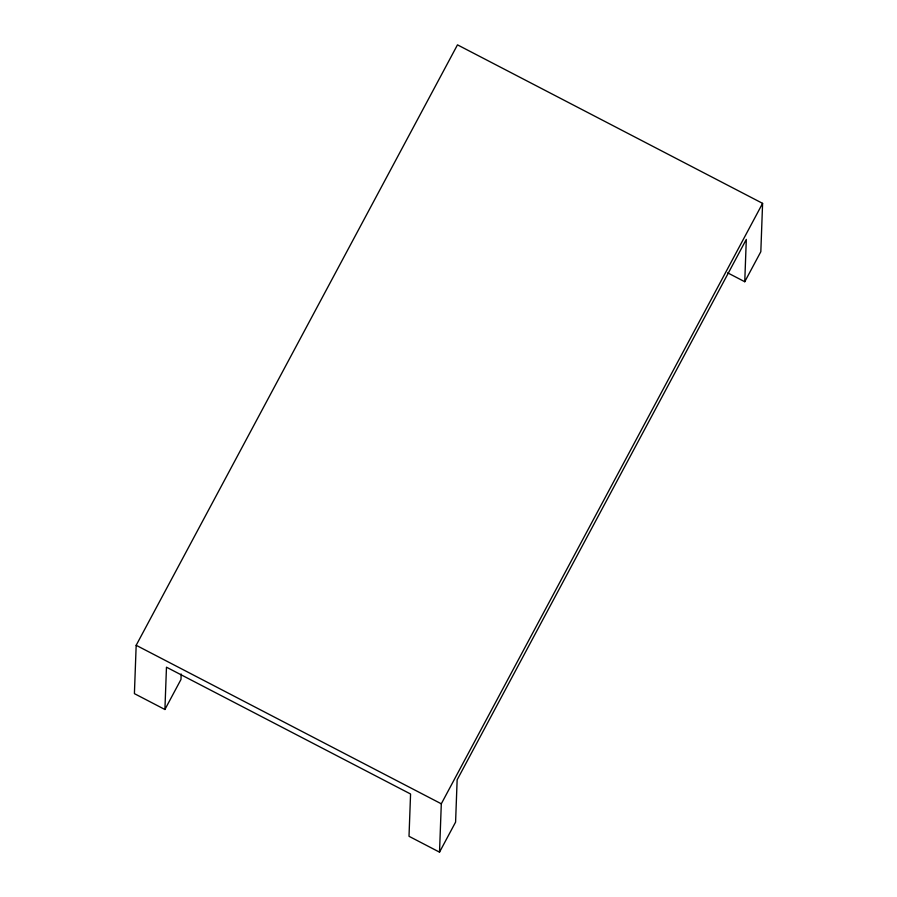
<?xml version="1.0" encoding="UTF-8"?>
<svg xmlns="http://www.w3.org/2000/svg" width="897" height="897" viewBox="0 0 897 897"><rect width="100%" height="100%" fill="white"/><g stroke="black" fill="none" stroke-linecap="round" stroke-linejoin="round"><path stroke-width="1.35" d="M727.669 272.856L744.757 281.725L760.824 251.709L762.596 203.361L457.481 44.85L136.176 645.291L134.404 693.639L164.913 709.493L180.981 679.466L181.183 674.006M164.913 709.493L166.472 667.189L410.568 794.002L409.01 836.296L439.519 852.15L455.586 822.123L457.145 779.829L746.304 239.421L744.757 281.725M439.519 852.15L441.302 803.802L762.596 203.361M136.176 645.291L441.302 803.802"/></g></svg>
